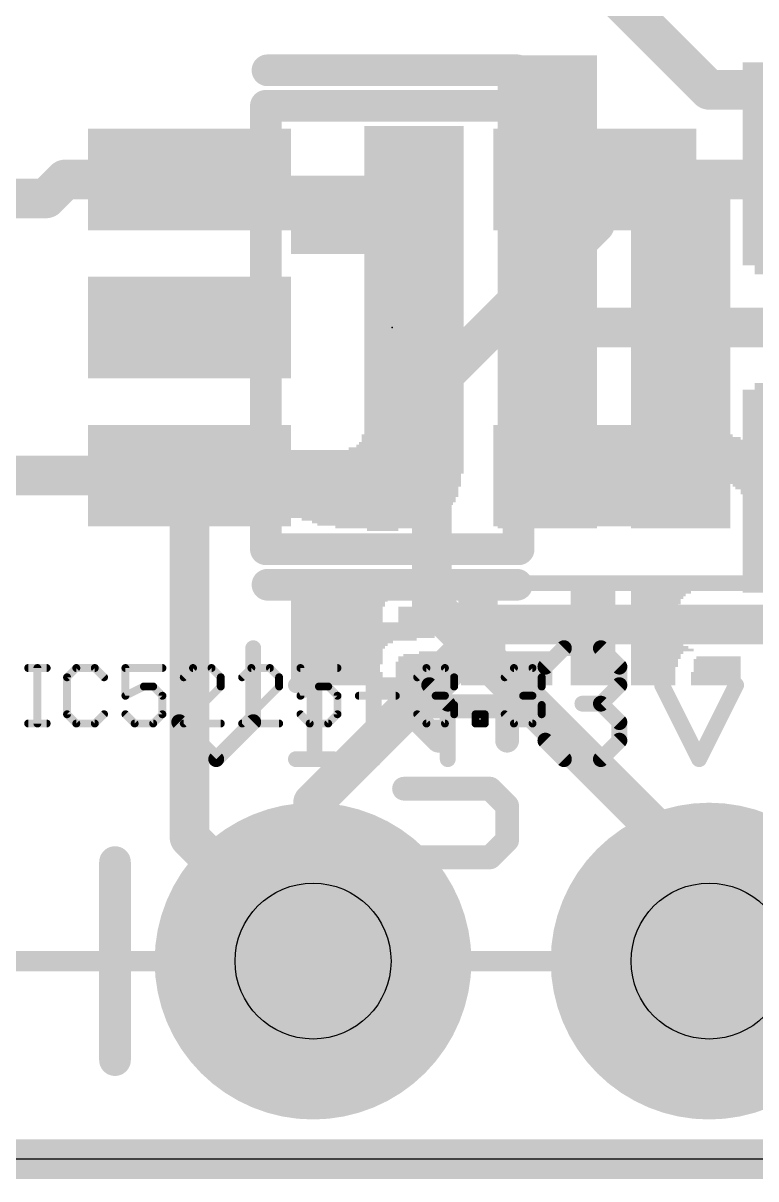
# Model space of a CAD drawing. Extents: x -13.3 to 27, y -0.1 to 27.4.
# Drawn here: x 5.13 to 9.82, y -0.13 to 7.29 of the extents above; entities that cross this region are included whole.
import ezdxf

# ---------------------------------------------------------------- set-up
doc = ezdxf.new("R2010")
doc.units = 0
for name, color, linetype in [('1', 12, 'CONTINUOUS'), ('16', 132, 'CONTINUOUS'), ('17', 110, 'CONTINUOUS'), ('20', 53, 'CONTINUOUS'), ('21', 40, 'CONTINUOUS'), ('22', 6, 'CONTINUOUS'), ('23', 40, 'CONTINUOUS'), ('25', 253, 'CONTINUOUS'), ('27', 253, 'CONTINUOUS'), ('29', 253, 'CONTINUOUS'), ('30', 253, 'CONTINUOUS'), ('31', 253, 'CONTINUOUS'), ('44', 253, 'CONTINUOUS'), ('47', 253, 'CONTINUOUS'), ('51', 253, 'CONTINUOUS')]:
    doc.layers.add(name, color=color, linetype=linetype)

# ---------------------------------------------------------------- blocks, each defined once
blk = doc.blocks.new('RECT')
blk.add_solid([(-0.5, -0.5), (0.5, -0.5), (-0.5, 0.5), (0.5, 0.5)])
blk = doc.blocks.new('ROUNDP')
at = {"const_width": 0.5}
blk.add_lwpolyline([(0, -0.25, 1), (0, 0.25, 1), (0, -0.25)], format="xyb", dxfattribs=at)

msp = doc.modelspace()

# ---------------------------------------------------------------- linework, layer by layer
at = {"layer": '1', "const_width": 0.254}
for points in [[(5.395, 6.284), (5.273, 6.162)], [(6.1929, 6.284), (5.395, 6.284)], [(8.7931, 5.9991), (8.7931, 6.284)], [(8.7931, 6.284), (10.441, 6.284)], [(5.273, 6.162), (4.318, 6.162)], [(8.128, 5.334), (8.7931, 5.9991)], [(7.747, 4.953), (8.128, 5.334)], [(8.128, 5.334), (15.367, 5.334)], [(7.747, 3.556), (7.747, 4.953)], [(6.1929, 4.384), (4.633, 4.384)], [(6.1929, 2.0621), (6.1929, 4.384)], [(9.525, 1.778), (7.747, 3.556)], [(6.985, 1.27), (6.1929, 2.0621)], [(9.525, 1.27), (9.525, 1.778)], [(26.67, 0), (0, 0)]]:
    msp.add_lwpolyline(points, dxfattribs=at)
at = {"layer": '1', "const_width": 0.127}
for points in [[(5.395, 6.3475, 1), (5.395, 6.2205)], [(5.4399, 6.2391, 1), (5.3501, 6.3289)], [(6.1929, 6.2205, 1), (6.1929, 6.3475)], [(8.8566, 6.284, 1), (8.7296, 6.284)], [(8.7931, 6.3475, 1), (8.7931, 6.2205)], [(5.2281, 6.2069, 1), (5.3179, 6.1171)], [(5.273, 6.0985, 1), (5.273, 6.2255)], [(8.838, 5.9542, 1), (8.7482, 6.044)], [(8.7296, 5.9991, 1), (8.8566, 5.9991)], [(8.128, 5.3975, 1), (8.128, 5.2705)], [(8.0831, 5.3789, 1), (8.1729, 5.2891)], [(8.1729, 5.2891, 1), (8.0831, 5.3789)], [(7.8105, 4.953, 1), (7.6835, 4.953)], [(7.7021, 4.9979, 1), (7.7919, 4.9081)], [(6.2564, 4.384, 1), (6.1294, 4.384)], [(6.1929, 4.3205, 1), (6.1929, 4.4475)], [(7.7919, 3.6009, 1), (7.7021, 3.5111)], [(7.6835, 3.556, 1), (7.8105, 3.556)], [(6.2378, 2.107, 1), (6.148, 2.0172)], [(6.1294, 2.0621, 1), (6.2564, 2.0621)], [(9.5885, 1.778, 1), (9.4615, 1.778)], [(9.4801, 1.7331, 1), (9.5699, 1.8229)], [(6.9401, 1.2251, 1), (7.0299, 1.3149)], [(9.4615, 1.27, 1), (9.5885, 1.27)]]:
    msp.add_lwpolyline(points, format="xyb", dxfattribs=at)
at = {"layer": '16', "const_width": 0.254}
for points in [[(7.112, 9.271), (9.525, 6.858)], [(9.525, 6.858), (16.002, 6.858)], [(8.128, 3.429), (6.985, 2.286)], [(13.97, 3.429), (8.128, 3.429)], [(6.985, 2.286), (6.985, 1.27)], [(26.67, 0), (0, 0)]]:
    msp.add_lwpolyline(points, dxfattribs=at)
at = {"layer": '16', "const_width": 0.127}
for points in [[(9.525, 6.9215, 1), (9.525, 6.7945)], [(9.4801, 6.8131, 1), (9.5699, 6.9029)], [(8.128, 3.4925, 1), (8.128, 3.3655)], [(8.1729, 3.3841, 1), (8.0831, 3.4739)], [(7.0485, 2.286, 1), (6.9215, 2.286)], [(6.9401, 2.3309, 1), (7.0299, 2.2411)], [(6.9215, 1.27, 1), (7.0485, 1.27)]]:
    msp.add_lwpolyline(points, format="xyb", dxfattribs=at)
at = {"layer": '20'}
msp.add_line((24.13, 0), (2.54, 0), dxfattribs=at)
at = {"layer": '21'}
for points, const_width in [([(8.293, 6.984), (6.693, 6.984)], 0.2032), ([(8.543, 5.734), (8.543, 4.934)], 0.2032), ([(8.293, 3.684), (6.693, 3.684)], 0.2032), ([(6.994, 3.3958), (6.994, 3.2772)], 0.1016), ([(6.1269, 3.2772), (6.1269, 2.8027)], 0.1016), ([(6.6015, 2.8027), (6.6015, 3.2772)], 0.1016), ([(8.4752, 3.1586), (8.5938, 3.2772)], 0.1016), ([(8.5938, 3.2772), (8.8311, 3.2772)], 0.1016), ([(8.8311, 3.2772), (8.9497, 3.1586)], 0.1016), ([(8.9497, 3.1586), (8.9497, 3.0399)], 0.1016), ([(6.8753, 3.0399), (6.994, 3.0399)], 0.1016), ([(6.994, 3.0399), (6.994, 2.5654)], 0.1016), ([(7.3743, 2.5654), (7.3743, 3.0399)], 0.1016), ([(7.3743, 3.0399), (7.7302, 3.0399)], 0.1016), ([(7.7302, 3.0399), (7.8488, 2.9213)], 0.1016), ([(8.9497, 3.0399), (8.8311, 2.9213)], 0.1016), ([(9.2236, 3.0399), (9.4609, 2.5654)], 0.1016), ([(9.4609, 2.5654), (9.6981, 3.0399)], 0.1016), ([(7.8488, 2.9213), (7.8488, 2.5654)], 0.1016), ([(8.8311, 2.9213), (8.7124, 2.9213)], 0.1016), ([(8.8311, 2.9213), (8.9497, 2.8027)], 0.1016), ([(6.1269, 2.8027), (6.3642, 2.5654)], 0.1016), ([(6.3642, 2.5654), (6.6015, 2.8027)], 0.1016), ([(8.9497, 2.8027), (8.9497, 2.684)], 0.1016), ([(8.5938, 2.5654), (8.4752, 2.684)], 0.1016), ([(8.9497, 2.684), (8.8311, 2.5654)], 0.1016), ([(6.8753, 2.5654), (7.1126, 2.5654)], 0.1016), ([(8.8311, 2.5654), (8.5938, 2.5654)], 0.1016)]:
    msp.add_lwpolyline(points, dxfattribs=dict(at, const_width=const_width))
for points, const_width in [([(6.693, 7.0348, 1), (6.693, 6.9332)], 0.1016), ([(8.293, 6.9332, 1), (8.293, 7.0348)], 0.1016), ([(8.5938, 5.734, 1), (8.4922, 5.734)], 0.1016), ([(8.4922, 4.934, 1), (8.5938, 4.934)], 0.1016), ([(6.693, 3.7348, 1), (6.693, 3.6332)], 0.1016), ([(8.293, 3.6332, 1), (8.293, 3.7348)], 0.1016), ([(7.0194, 3.3958, 1), (6.9686, 3.3958)], 0.0508), ([(6.1523, 3.2772, 1), (6.1015, 3.2772)], 0.0508), ([(6.6269, 3.2772, 1), (6.5761, 3.2772)], 0.0508), ([(6.9686, 3.2772, 1), (7.0194, 3.2772)], 0.0508), ([(8.5938, 3.3026, 1), (8.5938, 3.2518)], 0.0508), ([(8.6118, 3.2592, 1), (8.5759, 3.2952)], 0.0508), ([(8.849, 3.2952, 1), (8.8131, 3.2592)], 0.0508), ([(8.8311, 3.2518, 1), (8.8311, 3.3026)], 0.0508), ([(8.4572, 3.1765, 1), (8.4931, 3.1406)], 0.0508), ([(8.9751, 3.1586, 1), (8.9243, 3.1586)], 0.0508), ([(8.9318, 3.1406, 1), (8.9677, 3.1765)], 0.0508), ([(6.8753, 3.0653, 1), (6.8753, 3.0145)], 0.0508), ([(7.0194, 3.0399, 1), (6.9686, 3.0399)], 0.0508), ([(6.994, 3.0145, 1), (6.994, 3.0653)], 0.0508), ([(7.3997, 3.0399, 1), (7.3489, 3.0399)], 0.0508), ([(7.3743, 3.0653, 1), (7.3743, 3.0145)], 0.0508), ([(7.7481, 3.0579, 1), (7.7122, 3.022)], 0.0508), ([(7.7302, 3.0145, 1), (7.7302, 3.0653)], 0.0508), ([(8.9243, 3.0399, 1), (8.9751, 3.0399)], 0.0508), ([(8.9677, 3.022, 1), (8.9318, 3.0579)], 0.0508), ([(9.2463, 3.0513, 1), (9.2009, 3.0286)], 0.0508), ([(9.7208, 3.0286, 1), (9.6754, 3.0513)], 0.0508), ([(7.8742, 2.9213, 1), (7.8234, 2.9213)], 0.0508), ([(8.7124, 2.9467, 1), (8.7124, 2.8959)], 0.0508), ([(8.849, 2.9393, 1), (8.8131, 2.9033)], 0.0508), ([(8.8311, 2.8959, 1), (8.8311, 2.9467)], 0.0508), ([(7.8308, 2.9033, 1), (7.8668, 2.9393)], 0.0508), ([(8.8131, 2.9393, 1), (8.849, 2.9033)], 0.0508), ([(6.1015, 2.8027, 1), (6.1523, 2.8027)], 0.0508), ([(6.1449, 2.8206, 1), (6.109, 2.7847)], 0.0508), ([(6.5761, 2.8027, 1), (6.6269, 2.8027)], 0.0508), ([(6.6194, 2.7847, 1), (6.5835, 2.8206)], 0.0508), ([(8.9751, 2.8027, 1), (8.9243, 2.8027)], 0.0508), ([(8.9318, 2.7847, 1), (8.9677, 2.8206)], 0.0508), ([(8.4931, 2.702, 1), (8.4572, 2.6661)], 0.0508), ([(8.9243, 2.684, 1), (8.9751, 2.684)], 0.0508), ([(8.9677, 2.6661, 1), (8.9318, 2.702)], 0.0508), ([(6.3462, 2.5834, 1), (6.3821, 2.5474)], 0.0508), ([(6.3462, 2.5474, 1), (6.3821, 2.5834)], 0.0508), ([(6.8753, 2.5908, 1), (6.8753, 2.54)], 0.0508), ([(7.1126, 2.54, 1), (7.1126, 2.5908)], 0.0508), ([(8.5938, 2.5908, 1), (8.5938, 2.54)], 0.0508), ([(8.5759, 2.5474, 1), (8.6118, 2.5834)], 0.0508), ([(8.8131, 2.5834, 1), (8.849, 2.5474)], 0.0508), ([(8.8311, 2.54, 1), (8.8311, 2.5908)], 0.0508), ([(9.4381, 2.5768, 1), (9.4836, 2.554)], 0.0508), ([(9.4381, 2.554, 1), (9.4836, 2.5768)], 0.0508), ([(6.9686, 2.5654, 1), (7.0194, 2.5654)], 0.0508), ([(7.3489, 2.5654, 1), (7.3997, 2.5654)], 0.0508), ([(7.8234, 2.5654, 1), (7.8742, 2.5654)], 0.0508)]:
    msp.add_lwpolyline(points, format="xyb", dxfattribs=dict(at, const_width=const_width))
at = {"layer": '23'}
msp.add_point((7.493, 5.334), dxfattribs=at)
at = {"layer": '25', "const_width": 0.1524}
for points in [[(8.2296, 2.6838), (8.2296, 3.1244)], [(7.789, 2.6838), (7.5686, 2.9041)], [(7.5686, 2.9041), (8.2296, 2.9041)], [(8.1194, 2.376), (7.5686, 2.376)], [(8.2296, 2.2658), (8.1194, 2.376)], [(8.2296, 2.0455), (8.2296, 2.2658)], [(8.1194, 1.9354), (8.2296, 2.0455)], [(7.5686, 1.9354), (8.1194, 1.9354)]]:
    msp.add_lwpolyline(points, dxfattribs=at)
at = {"layer": '25', "const_width": 0.0762}
for points in [[(8.2677, 3.1244, 1), (8.1915, 3.1244)], [(7.5686, 2.9422, 1), (7.5686, 2.866)], [(7.5956, 2.931, 1), (7.5417, 2.8772)], [(8.2296, 2.866, 1), (8.2296, 2.9422)], [(7.762, 2.6568, 1), (7.8159, 2.7107)], [(8.1915, 2.6838, 1), (8.2677, 2.6838)], [(7.5686, 2.4141, 1), (7.5686, 2.3379)], [(8.1464, 2.403, 1), (8.0925, 2.3491)], [(8.1194, 2.3379, 1), (8.1194, 2.4141)], [(8.2677, 2.2658, 1), (8.1915, 2.2658)], [(8.2027, 2.2389, 1), (8.2565, 2.2928)], [(8.1915, 2.0455, 1), (8.2677, 2.0455)], [(8.2565, 2.0186, 1), (8.2027, 2.0725)], [(7.5686, 1.9735, 1), (7.5686, 1.8973)], [(8.1194, 1.8973, 1), (8.1194, 1.9735)], [(8.0925, 1.9623, 1), (8.1464, 1.9084)]]:
    msp.add_lwpolyline(points, format="xyb", dxfattribs=at)
at = {"layer": '27', "const_width": 0.0508}
for points in [[(5.1582, 3.1499), (5.2768, 3.1499)], [(5.2175, 2.794), (5.2175, 3.1499)], [(5.467, 3.1499), (5.4076, 3.0906)], [(5.4076, 3.0906), (5.4076, 2.8533)], [(5.5856, 3.1499), (5.467, 3.1499)], [(5.6449, 3.0906), (5.5856, 3.1499)], [(6.0191, 3.1499), (5.7818, 3.1499)], [(5.7818, 3.1499), (5.7818, 2.972)], [(6.2154, 3.1499), (6.156, 3.0906)], [(6.334, 3.1499), (6.2154, 3.1499)], [(6.3933, 3.0906), (6.334, 3.1499)], [(6.3933, 3.0313), (6.3933, 3.0906)], [(6.5896, 3.1499), (6.5303, 3.0906)], [(6.7082, 3.1499), (6.5896, 3.1499)], [(6.7675, 3.0906), (6.7082, 3.1499)], [(6.7675, 3.0313), (6.7675, 3.0906)], [(7.1417, 3.1499), (6.9045, 3.1499)], [(6.9045, 3.1499), (6.9045, 2.972)], [(7.6529, 3.0906), (7.7122, 3.1499)], [(7.7122, 3.1499), (7.8308, 3.1499)], [(7.8308, 3.1499), (7.8901, 3.0906)], [(7.8901, 3.0906), (7.8901, 3.0313)], [(8.2142, 3.0906), (8.2735, 3.1499)], [(8.2735, 3.1499), (8.3921, 3.1499)], [(8.3921, 3.1499), (8.4515, 3.0906)], [(8.4515, 3.0906), (8.4515, 3.0313)], [(5.7818, 2.972), (5.9005, 3.0313)], [(5.9005, 3.0313), (5.9598, 3.0313)], [(5.9598, 3.0313), (6.0191, 2.972)], [(6.156, 2.794), (6.3933, 3.0313)], [(6.5303, 2.794), (6.7675, 3.0313)], [(6.9045, 2.972), (7.0231, 3.0313)], [(7.0231, 3.0313), (7.0824, 3.0313)], [(7.0824, 3.0313), (7.1417, 2.972)], [(7.8901, 3.0313), (7.8308, 2.972)], [(8.4515, 3.0313), (8.3921, 2.972)], [(6.0191, 2.972), (6.0191, 2.8533)], [(7.1417, 2.972), (7.1417, 2.8533)], [(7.2787, 2.972), (7.5159, 2.972)], [(7.8308, 2.972), (7.7715, 2.972)], [(7.8308, 2.972), (7.8901, 2.9126)], [(8.3921, 2.972), (8.3328, 2.972)], [(8.3921, 2.972), (8.4515, 2.9126)], [(7.8901, 2.9126), (7.8901, 2.8533)], [(8.4515, 2.9126), (8.4515, 2.8533)], [(5.1582, 2.794), (5.2768, 2.794)], [(5.4076, 2.8533), (5.467, 2.794)], [(5.467, 2.794), (5.5856, 2.794)], [(5.5856, 2.794), (5.6449, 2.8533)], [(5.8412, 2.794), (5.7818, 2.8533)], [(5.9598, 2.794), (5.8412, 2.794)], [(6.0191, 2.8533), (5.9598, 2.794)], [(6.3933, 2.794), (6.156, 2.794)], [(6.7675, 2.794), (6.5303, 2.794)], [(6.9638, 2.794), (6.9045, 2.8533)], [(7.0824, 2.794), (6.9638, 2.794)], [(7.1417, 2.8533), (7.0824, 2.794)], [(7.7122, 2.794), (7.6529, 2.8533)], [(7.8308, 2.794), (7.7122, 2.794)], [(7.8901, 2.8533), (7.8308, 2.794)], [(8.0271, 2.794), (8.0271, 2.8533)], [(8.0271, 2.8533), (8.0864, 2.8533)], [(8.0864, 2.794), (8.0271, 2.794)], [(8.0864, 2.8533), (8.0864, 2.794)], [(8.2735, 2.794), (8.2142, 2.8533)], [(8.3921, 2.794), (8.2735, 2.794)], [(8.4515, 2.8533), (8.3921, 2.794)]]:
    msp.add_lwpolyline(points, dxfattribs=at)
at = {"layer": '27', "const_width": 0.0254}
for points in [[(5.1582, 3.1626, 1), (5.1582, 3.1372)], [(5.2302, 3.1499, 1), (5.2048, 3.1499)], [(5.2768, 3.1372, 1), (5.2768, 3.1626)], [(5.4203, 3.0906, 1), (5.3949, 3.0906)], [(5.467, 3.1626, 1), (5.467, 3.1372)], [(5.4759, 3.1409, 1), (5.458, 3.1589)], [(5.5946, 3.1589, 1), (5.5766, 3.1409)], [(5.5856, 3.1372, 1), (5.5856, 3.1626)], [(5.7818, 3.1626, 1), (5.7818, 3.1372)], [(5.7945, 3.1499, 1), (5.7691, 3.1499)], [(6.0191, 3.1372, 1), (6.0191, 3.1626)], [(6.2154, 3.1626, 1), (6.2154, 3.1372)], [(6.2243, 3.1409, 1), (6.2064, 3.1589)], [(6.343, 3.1589, 1), (6.325, 3.1409)], [(6.334, 3.1372, 1), (6.334, 3.1626)], [(6.406, 3.0906, 1), (6.3806, 3.0906)], [(6.5896, 3.1626, 1), (6.5896, 3.1372)], [(6.5985, 3.1409, 1), (6.5806, 3.1589)], [(6.7172, 3.1589, 1), (6.6992, 3.1409)], [(6.7082, 3.1372, 1), (6.7082, 3.1626)], [(6.7802, 3.0906, 1), (6.7548, 3.0906)], [(6.9045, 3.1626, 1), (6.9045, 3.1372)], [(6.9172, 3.1499, 1), (6.8918, 3.1499)], [(7.1417, 3.1372, 1), (7.1417, 3.1626)], [(7.7122, 3.1626, 1), (7.7122, 3.1372)], [(7.7212, 3.1409, 1), (7.7032, 3.1589)], [(7.8398, 3.1589, 1), (7.8218, 3.1409)], [(7.8308, 3.1372, 1), (7.8308, 3.1626)], [(7.9028, 3.0906, 1), (7.8774, 3.0906)], [(8.2735, 3.1626, 1), (8.2735, 3.1372)], [(8.2825, 3.1409, 1), (8.2645, 3.1589)], [(8.4011, 3.1589, 1), (8.3832, 3.1409)], [(8.3921, 3.1372, 1), (8.3921, 3.1626)], [(8.4642, 3.0906, 1), (8.4388, 3.0906)], [(5.3987, 3.0996, 1), (5.4166, 3.0816)], [(5.6359, 3.0816, 1), (5.6539, 3.0996)], [(5.9005, 3.044, 1), (5.9005, 3.0186)], [(5.9062, 3.0199, 1), (5.8948, 3.0426)], [(5.9688, 3.0402, 1), (5.9508, 3.0223)], [(5.9598, 3.0186, 1), (5.9598, 3.044)], [(6.1471, 3.0996, 1), (6.165, 3.0816)], [(6.3806, 3.0313, 1), (6.406, 3.0313)], [(6.3843, 3.0816, 1), (6.4023, 3.0996)], [(6.4023, 3.0223, 1), (6.3843, 3.0402)], [(6.5213, 3.0996, 1), (6.5392, 3.0816)], [(6.7548, 3.0313, 1), (6.7802, 3.0313)], [(6.7585, 3.0816, 1), (6.7765, 3.0996)], [(6.7765, 3.0223, 1), (6.7585, 3.0402)], [(7.0231, 3.044, 1), (7.0231, 3.0186)], [(7.0288, 3.0199, 1), (7.0174, 3.0426)], [(7.0914, 3.0402, 1), (7.0734, 3.0223)], [(7.0824, 3.0186, 1), (7.0824, 3.044)], [(7.6439, 3.0996, 1), (7.6619, 3.0816)], [(7.8774, 3.0313, 1), (7.9028, 3.0313)], [(7.8812, 3.0816, 1), (7.8991, 3.0996)], [(7.8991, 3.0223, 1), (7.8812, 3.0402)], [(8.2052, 3.0996, 1), (8.2232, 3.0816)], [(8.4388, 3.0313, 1), (8.4642, 3.0313)], [(8.4425, 3.0816, 1), (8.4604, 3.0996)], [(8.4604, 3.0223, 1), (8.4425, 3.0402)], [(5.7691, 2.972, 1), (5.7945, 2.972)], [(5.7762, 2.9833, 1), (5.7875, 2.9606)], [(6.0318, 2.972, 1), (6.0064, 2.972)], [(6.0101, 2.963, 1), (6.0281, 2.9809)], [(6.8988, 2.9833, 1), (6.9101, 2.9606)], [(6.8918, 2.972, 1), (6.9172, 2.972)], [(7.1544, 2.972, 1), (7.129, 2.972)], [(7.1327, 2.963, 1), (7.1507, 2.9809)], [(7.2787, 2.9847, 1), (7.2787, 2.9592)], [(7.5159, 2.9592, 1), (7.5159, 2.9847)], [(7.7715, 2.9847, 1), (7.7715, 2.9592)], [(7.8398, 2.9809, 1), (7.8218, 2.963)], [(7.8218, 2.9809, 1), (7.8398, 2.963)], [(7.8308, 2.9592, 1), (7.8308, 2.9847)], [(8.3328, 2.9847, 1), (8.3328, 2.9592)], [(8.4011, 2.9809, 1), (8.3832, 2.963)], [(8.3832, 2.9809, 1), (8.4011, 2.963)], [(8.3921, 2.9592, 1), (8.3921, 2.9847)], [(7.9028, 2.9126, 1), (7.8774, 2.9126)], [(7.8812, 2.9037, 1), (7.8991, 2.9216)], [(8.4642, 2.9126, 1), (8.4388, 2.9126)], [(8.4425, 2.9037, 1), (8.4604, 2.9216)], [(5.1582, 2.8067, 1), (5.1582, 2.7813)], [(5.2768, 2.7813, 1), (5.2768, 2.8067)], [(5.3949, 2.8533, 1), (5.4203, 2.8533)], [(5.4166, 2.8623, 1), (5.3987, 2.8443)], [(5.467, 2.8067, 1), (5.467, 2.7813)], [(5.5856, 2.7813, 1), (5.5856, 2.8067)], [(5.6539, 2.8443, 1), (5.6359, 2.8623)], [(5.7908, 2.8623, 1), (5.7729, 2.8443)], [(5.8412, 2.8067, 1), (5.8412, 2.7813)], [(5.9598, 2.7813, 1), (5.9598, 2.8067)], [(6.0064, 2.8533, 1), (6.0318, 2.8533)], [(6.0281, 2.8443, 1), (6.0101, 2.8623)], [(6.156, 2.8067, 1), (6.156, 2.7813)], [(6.3933, 2.7813, 1), (6.3933, 2.8067)], [(6.5303, 2.8067, 1), (6.5303, 2.7813)], [(6.7675, 2.7813, 1), (6.7675, 2.8067)], [(6.9134, 2.8623, 1), (6.8955, 2.8443)], [(6.9638, 2.8067, 1), (6.9638, 2.7813)], [(7.0824, 2.7813, 1), (7.0824, 2.8067)], [(7.129, 2.8533, 1), (7.1544, 2.8533)], [(7.1507, 2.8443, 1), (7.1327, 2.8623)], [(7.6619, 2.8623, 1), (7.6439, 2.8443)], [(7.7122, 2.8067, 1), (7.7122, 2.7813)], [(7.8308, 2.7813, 1), (7.8308, 2.8067)], [(7.8774, 2.8533, 1), (7.9028, 2.8533)], [(7.8991, 2.8443, 1), (7.8812, 2.8623)], [(8.0398, 2.8533, 1), (8.0144, 2.8533)], [(8.0271, 2.866, 1), (8.0271, 2.8406)], [(8.0271, 2.8067, 1), (8.0271, 2.7813)], [(8.0991, 2.8533, 1), (8.0737, 2.8533)], [(8.0864, 2.8406, 1), (8.0864, 2.866)], [(8.0864, 2.7813, 1), (8.0864, 2.8067)], [(8.2232, 2.8623, 1), (8.2052, 2.8443)], [(8.2735, 2.8067, 1), (8.2735, 2.7813)], [(8.3921, 2.7813, 1), (8.3921, 2.8067)], [(8.4388, 2.8533, 1), (8.4642, 2.8533)], [(8.4604, 2.8443, 1), (8.4425, 2.8623)], [(5.2048, 2.794, 1), (5.2302, 2.794)], [(5.458, 2.785, 1), (5.4759, 2.803)], [(5.5766, 2.803, 1), (5.5946, 2.785)], [(5.8322, 2.785, 1), (5.8501, 2.803)], [(5.9508, 2.803, 1), (5.9688, 2.785)], [(6.1471, 2.803, 1), (6.165, 2.785)], [(6.5213, 2.803, 1), (6.5392, 2.785)], [(6.9548, 2.785, 1), (6.9728, 2.803)], [(7.0734, 2.803, 1), (7.0914, 2.785)], [(7.7032, 2.785, 1), (7.7212, 2.803)], [(7.8218, 2.803, 1), (7.8398, 2.785)], [(8.0144, 2.794, 1), (8.0398, 2.794)], [(8.0737, 2.794, 1), (8.0991, 2.794)], [(8.2645, 2.785, 1), (8.2825, 2.803)], [(8.3832, 2.803, 1), (8.4011, 2.785)]]:
    msp.add_lwpolyline(points, format="xyb", dxfattribs=at)
at = {"layer": '44'}
for centre in [(6.985, 1.27), (9.525, 1.27)]:
    msp.add_circle(centre, 0.5, dxfattribs=at)
at = {"layer": '47', "const_width": 0.13}
for points in [[(13.335, 1.27), (-8.3, 1.27)], [(5.461, 0), (-12.872, 0)]]:
    msp.add_lwpolyline(points, dxfattribs=at)
at = {"layer": '47', "const_width": 0.065}
msp.add_lwpolyline([(5.461, -0.0325, 1), (5.461, 0.0325)], format="xyb", dxfattribs=at)
at = {"layer": '51', "const_width": 0.2032}
for points in [[(6.6826, 3.9116), (6.6826, 6.7564)], [(6.6826, 6.7564), (8.3034, 6.7564)], [(8.3034, 6.7564), (8.3034, 3.9116)], [(8.3034, 3.9116), (6.6826, 3.9116)], [(5.715, 1.905), (5.715, 0.635)]]:
    msp.add_lwpolyline(points, dxfattribs=at)
at = {"layer": '51', "const_width": 0.1016}
for points in [[(6.7334, 6.7564, 1), (6.6318, 6.7564)], [(6.6826, 6.8072, 1), (6.6826, 6.7056)], [(8.3542, 6.7564, 1), (8.2526, 6.7564)], [(8.3034, 6.7056, 1), (8.3034, 6.8072)], [(6.6826, 3.9624, 1), (6.6826, 3.8608)], [(8.3034, 3.8608, 1), (8.3034, 3.9624)], [(6.6318, 3.9116, 1), (6.7334, 3.9116)], [(8.2526, 3.9116, 1), (8.3542, 3.9116)], [(5.7658, 1.905, 1), (5.6642, 1.905)], [(5.6642, 0.635, 1), (5.7658, 0.635)]]:
    msp.add_lwpolyline(points, format="xyb", dxfattribs=at)

# ---------------------------------------------------------------- block references
at = {"layer": '1', "rotation": 270}
for p, xscale, yscale in [((10.541, 6.384), 1.2, 1.5), ((6.1929, 6.284), 0.55, 1.2), ((8.7931, 6.284), 0.55, 1.2), ((6.1929, 5.334), 0.55, 1.2), ((10.541, 4.284), 1.2, 1.5), ((6.1929, 4.384), 0.55, 1.2), ((8.7931, 4.384), 0.55, 1.2)]:
    msp.add_blockref('RECT', p, dxfattribs=dict(at, xscale=xscale, yscale=yscale))
at = {"layer": '17', "xscale": 1.9304, "yscale": 1.9304, "rotation": 90}
for p in [(6.985, 1.27), (6.985, 1.27), (9.525, 1.27), (9.525, 1.27)]:
    msp.add_blockref('ROUNDP', p, dxfattribs=at)
at = {"layer": '22', "rotation": 180}
for p, xscale, yscale in [((8.4869, 7.0714), 0.637, 0.0167), ((8.4869, 7.0546), 0.637, 0.0168), ((8.4869, 7.0379), 0.637, 0.0167), ((8.4869, 7.0211), 0.637, 0.0168), ((8.4869, 7.0043), 0.637, 0.0168), ((8.4869, 6.9876), 0.637, 0.0167), ((8.4869, 6.9708), 0.637, 0.0168), ((8.4869, 6.954), 0.637, 0.0168), ((8.4869, 6.9373), 0.637, 0.0167), ((8.4869, 6.9205), 0.637, 0.0168), ((8.4869, 6.9037), 0.637, 0.0168), ((8.4869, 6.887), 0.637, 0.0167), ((8.4869, 6.8702), 0.637, 0.0168), ((8.4869, 6.8534), 0.637, 0.0168), ((8.4869, 6.8367), 0.637, 0.0167), ((8.4869, 6.8199), 0.637, 0.0168), ((8.4869, 6.8032), 0.637, 0.0167), ((8.4869, 6.7864), 0.637, 0.0168), ((8.4869, 6.7696), 0.637, 0.0168), ((8.4869, 6.7529), 0.637, 0.0167), ((8.4869, 6.7361), 0.637, 0.0168), ((8.4869, 6.7193), 0.637, 0.0168), ((8.4869, 6.7026), 0.637, 0.0167), ((8.4869, 6.6858), 0.637, 0.0168), ((8.4869, 6.669), 0.637, 0.0168), ((7.632, 6.6188), 0.6371, 0.0167), ((7.632, 6.602), 0.6371, 0.0168), ((8.4869, 6.6523), 0.637, 0.0167), ((8.4869, 6.6355), 0.637, 0.0168), ((8.4869, 6.6188), 0.637, 0.0167), ((7.632, 6.5852), 0.6371, 0.0168), ((7.632, 6.5685), 0.6371, 0.0167), ((7.632, 6.5517), 0.6371, 0.0168), ((7.632, 6.5349), 0.6371, 0.0168), ((7.632, 6.5182), 0.6371, 0.0167), ((7.632, 6.5014), 0.6371, 0.0168), ((7.632, 6.4846), 0.6371, 0.0168), ((7.632, 6.4679), 0.6371, 0.0167), ((7.632, 6.4511), 0.6371, 0.0168), ((7.632, 6.4343), 0.6371, 0.0168), ((7.632, 6.4176), 0.6371, 0.0167), ((7.632, 6.4008), 0.6371, 0.0168), ((7.632, 6.3841), 0.6371, 0.0167), ((7.632, 6.3673), 0.6371, 0.0168), ((7.3973, 6.3002), 1.1065, 0.0168), ((7.632, 6.3505), 0.6371, 0.0168), ((7.632, 6.3338), 0.6371, 0.0167), ((7.632, 6.317), 0.6371, 0.0168), ((8.4869, 6.3002), 0.637, 0.0168), ((9.3419, 6.3002), 0.6371, 0.0168), ((7.3973, 6.2835), 1.1065, 0.0167), ((7.3973, 6.2667), 1.1065, 0.0168), ((7.3973, 6.2499), 1.1065, 0.0168), ((7.3973, 6.2332), 1.1065, 0.0167), ((8.4869, 6.2835), 0.637, 0.0167), ((8.4869, 6.2667), 0.637, 0.0168), ((8.4869, 6.2499), 0.637, 0.0168), ((8.4869, 6.2332), 0.637, 0.0167), ((9.3419, 6.2835), 0.6371, 0.0167), ((9.3419, 6.2667), 0.6371, 0.0168), ((9.3419, 6.2499), 0.6371, 0.0168), ((9.3419, 6.2332), 0.6371, 0.0167), ((7.3973, 6.2164), 1.1065, 0.0168), ((7.3973, 6.1997), 1.1065, 0.0167), ((7.3973, 6.1829), 1.1065, 0.0168), ((7.3973, 6.1661), 1.1065, 0.0168), ((7.3973, 6.1494), 1.1065, 0.0167), ((8.4869, 6.2164), 0.637, 0.0168), ((8.4869, 6.1997), 0.637, 0.0167), ((8.4869, 6.1829), 0.637, 0.0168), ((8.4869, 6.1661), 0.637, 0.0168), ((8.4869, 6.1494), 0.637, 0.0167), ((9.3419, 6.2164), 0.6371, 0.0168), ((9.3419, 6.1997), 0.6371, 0.0167), ((9.3419, 6.1829), 0.6371, 0.0168), ((9.3419, 6.1661), 0.6371, 0.0168), ((9.3419, 6.1494), 0.6371, 0.0167), ((7.3973, 6.1326), 1.1065, 0.0168), ((7.3973, 6.1158), 1.1065, 0.0168), ((7.3973, 6.0991), 1.1065, 0.0167), ((7.3973, 6.0823), 1.1065, 0.0168), ((8.4869, 6.1326), 0.637, 0.0168), ((8.4869, 6.1158), 0.637, 0.0168), ((8.4869, 6.0991), 0.637, 0.0167), ((8.4869, 6.0823), 0.637, 0.0168), ((9.3419, 6.1326), 0.6371, 0.0168), ((9.3419, 6.1158), 0.6371, 0.0168), ((9.3419, 6.0991), 0.6371, 0.0167), ((9.3419, 6.0823), 0.6371, 0.0168), ((7.3973, 6.0655), 1.1065, 0.0168), ((7.3973, 6.0488), 1.1065, 0.0167), ((7.3973, 6.032), 1.1065, 0.0168), ((7.3973, 6.0152), 1.1065, 0.0168), ((7.3973, 5.9985), 1.1065, 0.0167), ((8.4869, 6.0655), 0.637, 0.0168), ((8.4869, 6.0488), 0.637, 0.0167), ((8.4869, 6.032), 0.637, 0.0168), ((8.4869, 6.0152), 0.637, 0.0168), ((8.4869, 5.9985), 0.637, 0.0167), ((9.3419, 6.0655), 0.6371, 0.0168), ((9.3419, 6.0488), 0.6371, 0.0167), ((9.3419, 6.032), 0.6371, 0.0168), ((9.3419, 6.0152), 0.6371, 0.0168), ((9.3419, 5.9985), 0.6371, 0.0167), ((7.3973, 5.9817), 1.1065, 0.0168), ((7.3973, 5.9649), 1.1065, 0.0167), ((7.3973, 5.9482), 1.1065, 0.0168), ((7.3973, 5.9314), 1.1065, 0.0168), ((8.4869, 5.9817), 0.637, 0.0168), ((8.4869, 5.9649), 0.637, 0.0167), ((8.4869, 5.9482), 0.637, 0.0168), ((8.4869, 5.9314), 0.637, 0.0168), ((9.3419, 5.9817), 0.6371, 0.0168), ((9.3419, 5.9649), 0.6371, 0.0167), ((9.3419, 5.9482), 0.6371, 0.0168), ((9.3419, 5.9314), 0.6371, 0.0168), ((7.3973, 5.9146), 1.1065, 0.0167), ((7.3973, 5.8979), 1.1065, 0.0168), ((7.3973, 5.8811), 1.1065, 0.0168), ((7.3973, 5.8643), 1.1065, 0.0167), ((8.4869, 5.9146), 0.637, 0.0167), ((8.4869, 5.8979), 0.637, 0.0168), ((8.4869, 5.8811), 0.637, 0.0168), ((8.4869, 5.8643), 0.637, 0.0167), ((9.3419, 5.9146), 0.6371, 0.0167), ((9.3419, 5.8979), 0.6371, 0.0168), ((9.3419, 5.8811), 0.6371, 0.0168), ((9.3419, 5.8643), 0.6371, 0.0167), ((7.3973, 5.8476), 1.1065, 0.0168), ((7.3973, 5.8308), 1.1065, 0.0168), ((7.3973, 5.814), 1.1065, 0.0167), ((7.632, 5.7973), 0.6371, 0.0168), ((7.632, 5.7805), 0.6371, 0.0167), ((8.4869, 5.8476), 0.637, 0.0168), ((8.4869, 5.8308), 0.637, 0.0168), ((8.4869, 5.814), 0.637, 0.0167), ((8.4869, 5.7973), 0.637, 0.0168), ((8.4869, 5.7805), 0.637, 0.0167), ((9.3419, 5.8476), 0.6371, 0.0168), ((9.3419, 5.8308), 0.6371, 0.0168), ((9.3419, 5.814), 0.6371, 0.0167), ((9.3419, 5.7973), 0.6371, 0.0168), ((9.3419, 5.7805), 0.6371, 0.0167), ((7.632, 5.7638), 0.6371, 0.0168), ((7.632, 5.747), 0.6371, 0.0168), ((7.632, 5.7302), 0.6371, 0.0167), ((7.632, 5.7135), 0.6371, 0.0168), ((8.4869, 5.7638), 0.637, 0.0168), ((8.4869, 5.747), 0.637, 0.0168), ((8.4869, 5.7302), 0.637, 0.0167), ((8.4869, 5.7135), 0.637, 0.0168), ((9.3419, 5.7638), 0.6371, 0.0168), ((9.3419, 5.747), 0.6371, 0.0168), ((9.3419, 5.7302), 0.6371, 0.0167), ((9.3419, 5.7135), 0.6371, 0.0168), ((7.632, 5.6967), 0.6371, 0.0168), ((7.632, 5.6799), 0.6371, 0.0167), ((7.632, 5.6632), 0.6371, 0.0168), ((7.632, 5.6464), 0.6371, 0.0168), ((7.632, 5.6297), 0.6371, 0.0167), ((8.4869, 5.6967), 0.637, 0.0168), ((8.4869, 5.6799), 0.637, 0.0167), ((8.4869, 5.6632), 0.637, 0.0168), ((8.4869, 5.6464), 0.637, 0.0168), ((8.4869, 5.6297), 0.637, 0.0167), ((9.3419, 5.6967), 0.6371, 0.0168), ((9.3419, 5.6799), 0.6371, 0.0167), ((9.3419, 5.6632), 0.6371, 0.0168), ((9.3419, 5.6464), 0.6371, 0.0168), ((9.3419, 5.6297), 0.6371, 0.0167), ((7.632, 5.6129), 0.6371, 0.0168), ((7.632, 5.5961), 0.6371, 0.0168), ((7.632, 5.5794), 0.6371, 0.0167), ((7.632, 5.5626), 0.6371, 0.0168), ((8.4869, 5.6129), 0.637, 0.0168), ((8.4869, 5.5961), 0.637, 0.0168), ((8.4869, 5.5794), 0.637, 0.0167), ((8.4869, 5.5626), 0.637, 0.0168), ((9.3419, 5.6129), 0.6371, 0.0168), ((9.3419, 5.5961), 0.6371, 0.0168), ((9.3419, 5.5794), 0.6371, 0.0167), ((9.3419, 5.5626), 0.6371, 0.0168), ((7.632, 5.5459), 0.6371, 0.0167), ((7.632, 5.5291), 0.6371, 0.0168), ((7.632, 5.5123), 0.6371, 0.0168), ((7.632, 5.4956), 0.6371, 0.0167), ((7.632, 5.4788), 0.6371, 0.0168), ((8.4869, 5.5459), 0.637, 0.0167), ((8.4869, 5.5291), 0.637, 0.0168), ((8.4869, 5.5123), 0.637, 0.0168), ((8.4869, 5.4956), 0.637, 0.0167), ((8.4869, 5.4788), 0.637, 0.0168), ((9.3419, 5.5459), 0.6371, 0.0167), ((9.3419, 5.5291), 0.6371, 0.0168), ((9.3419, 5.5123), 0.6371, 0.0168), ((9.3419, 5.4956), 0.6371, 0.0167), ((9.3419, 5.4788), 0.6371, 0.0168), ((7.632, 5.462), 0.6371, 0.0168), ((7.632, 5.4453), 0.6371, 0.0167), ((7.632, 5.4285), 0.6371, 0.0168), ((7.632, 5.4117), 0.6371, 0.0168), ((8.4869, 5.462), 0.637, 0.0168), ((8.4869, 5.4453), 0.637, 0.0167), ((8.4869, 5.4285), 0.637, 0.0168), ((8.4869, 5.4117), 0.637, 0.0168), ((9.3419, 5.462), 0.6371, 0.0168), ((9.3419, 5.4453), 0.6371, 0.0167), ((9.3419, 5.4285), 0.6371, 0.0168), ((9.3419, 5.4117), 0.6371, 0.0168), ((7.632, 5.395), 0.6371, 0.0167), ((7.632, 5.3782), 0.6371, 0.0168), ((7.632, 5.3615), 0.6371, 0.0167), ((7.632, 5.3447), 0.6371, 0.0168), ((8.4869, 5.395), 0.637, 0.0167), ((8.4869, 5.3782), 0.637, 0.0168), ((8.4869, 5.3615), 0.637, 0.0167), ((8.4869, 5.3447), 0.637, 0.0168), ((9.3419, 5.395), 0.6371, 0.0167), ((9.3419, 5.3782), 0.6371, 0.0168), ((9.3419, 5.3615), 0.6371, 0.0167), ((9.3419, 5.3447), 0.6371, 0.0168), ((7.632, 5.3279), 0.6371, 0.0168), ((7.632, 5.3112), 0.6371, 0.0167), ((7.632, 5.2944), 0.6371, 0.0168), ((7.632, 5.2776), 0.6371, 0.0168), ((7.632, 5.2609), 0.6371, 0.0167), ((8.4869, 5.3279), 0.637, 0.0168), ((8.4869, 5.3112), 0.637, 0.0167), ((8.4869, 5.2944), 0.637, 0.0168), ((8.4869, 5.2776), 0.637, 0.0168), ((8.4869, 5.2609), 0.637, 0.0167), ((9.3419, 5.3279), 0.6371, 0.0168), ((9.3419, 5.3112), 0.6371, 0.0167), ((9.3419, 5.2944), 0.6371, 0.0168), ((9.3419, 5.2776), 0.6371, 0.0168), ((9.3419, 5.2609), 0.6371, 0.0167), ((7.632, 5.2441), 0.6371, 0.0168), ((7.632, 5.2273), 0.6371, 0.0168), ((7.632, 5.2106), 0.6371, 0.0167), ((7.632, 5.1938), 0.6371, 0.0168), ((8.4869, 5.2441), 0.637, 0.0168), ((8.4869, 5.2273), 0.637, 0.0168), ((8.4869, 5.2106), 0.637, 0.0167), ((8.4869, 5.1938), 0.637, 0.0168), ((9.3419, 5.2441), 0.6371, 0.0168), ((9.3419, 5.2273), 0.6371, 0.0168), ((9.3419, 5.2106), 0.6371, 0.0167), ((9.3419, 5.1938), 0.6371, 0.0168), ((7.632, 5.177), 0.6371, 0.0168), ((7.632, 5.1603), 0.6371, 0.0167), ((7.632, 5.1435), 0.6371, 0.0168), ((7.632, 5.1268), 0.6371, 0.0167), ((7.632, 5.11), 0.6371, 0.0168), ((8.4869, 5.177), 0.637, 0.0168), ((8.4869, 5.1603), 0.637, 0.0167), ((8.4869, 5.1435), 0.637, 0.0168), ((8.4869, 5.1268), 0.637, 0.0167), ((8.4869, 5.11), 0.637, 0.0168), ((9.3419, 5.177), 0.6371, 0.0168), ((9.3419, 5.1603), 0.6371, 0.0167), ((9.3419, 5.1435), 0.6371, 0.0168), ((9.3419, 5.1268), 0.6371, 0.0167), ((9.3419, 5.11), 0.6371, 0.0168), ((7.632, 5.0932), 0.6371, 0.0168), ((7.632, 5.0765), 0.6371, 0.0167), ((7.632, 5.0597), 0.6371, 0.0168), ((7.632, 5.0429), 0.6371, 0.0168), ((8.4869, 5.0932), 0.637, 0.0168), ((8.4869, 5.0765), 0.637, 0.0167), ((8.4869, 5.0597), 0.637, 0.0168), ((8.4869, 5.0429), 0.637, 0.0168), ((9.3419, 5.0932), 0.6371, 0.0168), ((9.3419, 5.0765), 0.6371, 0.0167), ((9.3419, 5.0597), 0.6371, 0.0168), ((9.3419, 5.0429), 0.6371, 0.0168), ((7.632, 5.0262), 0.6371, 0.0167), ((7.632, 5.0094), 0.6371, 0.0168), ((7.632, 4.9926), 0.6371, 0.0168), ((7.632, 4.9759), 0.6371, 0.0167), ((7.632, 4.9591), 0.6371, 0.0168), ((8.4869, 5.0262), 0.637, 0.0167), ((8.4869, 5.0094), 0.637, 0.0168), ((8.4869, 4.9926), 0.637, 0.0168), ((8.4869, 4.9759), 0.637, 0.0167), ((8.4869, 4.9591), 0.637, 0.0168), ((9.3419, 5.0262), 0.6371, 0.0167), ((9.3419, 5.0094), 0.6371, 0.0168), ((9.3419, 4.9926), 0.6371, 0.0168), ((9.3419, 4.9759), 0.6371, 0.0167), ((9.3419, 4.9591), 0.6371, 0.0168), ((7.632, 4.9424), 0.6371, 0.0167), ((7.632, 4.9256), 0.6371, 0.0168), ((7.632, 4.9088), 0.6371, 0.0168), ((7.632, 4.8921), 0.6371, 0.0167), ((8.4869, 4.9424), 0.637, 0.0167), ((8.4869, 4.9256), 0.637, 0.0168), ((8.4869, 4.9088), 0.637, 0.0168), ((8.4869, 4.8921), 0.637, 0.0167), ((9.3419, 4.9424), 0.6371, 0.0167), ((9.3419, 4.9256), 0.6371, 0.0168), ((9.3419, 4.9088), 0.6371, 0.0168), ((9.3419, 4.8921), 0.6371, 0.0167), ((7.632, 4.8753), 0.6371, 0.0168), ((7.632, 4.8585), 0.6371, 0.0168), ((7.632, 4.8418), 0.6371, 0.0167), ((7.632, 4.825), 0.6371, 0.0168), ((8.4869, 4.8753), 0.637, 0.0168), ((8.4869, 4.8585), 0.637, 0.0168), ((8.4869, 4.8418), 0.637, 0.0167), ((8.4869, 4.825), 0.637, 0.0168), ((9.3419, 4.8753), 0.6371, 0.0168), ((9.3419, 4.8585), 0.6371, 0.0168), ((9.3419, 4.8418), 0.6371, 0.0167), ((9.3419, 4.825), 0.6371, 0.0168), ((7.632, 4.8082), 0.6371, 0.0168), ((7.632, 4.7915), 0.6371, 0.0167), ((7.632, 4.7747), 0.6371, 0.0168), ((7.632, 4.7579), 0.6371, 0.0168), ((7.632, 4.7412), 0.6371, 0.0167), ((8.4869, 4.8082), 0.637, 0.0168), ((8.4869, 4.7915), 0.637, 0.0167), ((8.4869, 4.7747), 0.637, 0.0168), ((8.4869, 4.7579), 0.637, 0.0168), ((8.4869, 4.7412), 0.637, 0.0167), ((9.3419, 4.8082), 0.6371, 0.0168), ((9.3419, 4.7915), 0.6371, 0.0167), ((9.3419, 4.7747), 0.6371, 0.0168), ((9.3419, 4.7579), 0.6371, 0.0168), ((9.3419, 4.7412), 0.6371, 0.0167), ((7.632, 4.7244), 0.6371, 0.0168), ((7.632, 4.7077), 0.6371, 0.0167), ((7.632, 4.6909), 0.6371, 0.0168), ((7.632, 4.6741), 0.6371, 0.0168), ((8.4869, 4.7244), 0.637, 0.0168), ((8.4869, 4.7077), 0.637, 0.0167), ((8.4869, 4.6909), 0.637, 0.0168), ((8.4869, 4.6741), 0.637, 0.0168), ((9.3419, 4.7244), 0.6371, 0.0168), ((9.3419, 4.7077), 0.6371, 0.0167), ((9.3419, 4.6909), 0.6371, 0.0168), ((9.3419, 4.6741), 0.6371, 0.0168), ((7.6152, 4.5903), 0.6706, 0.0168), ((7.6236, 4.6406), 0.6538, 0.0168), ((7.6236, 4.6238), 0.6538, 0.0168), ((7.6236, 4.6071), 0.6538, 0.0167), ((7.632, 4.6574), 0.6371, 0.0167), ((8.4869, 4.6574), 0.637, 0.0167), ((8.4869, 4.6406), 0.637, 0.0168), ((8.4869, 4.6238), 0.637, 0.0168), ((8.4869, 4.6071), 0.637, 0.0167), ((8.4869, 4.5903), 0.637, 0.0168), ((9.3502, 4.6406), 0.6538, 0.0168), ((9.3419, 4.6574), 0.6371, 0.0167), ((9.3754, 4.6238), 0.7041, 0.0168), ((9.3922, 4.6071), 0.7377, 0.0167), ((9.4257, 4.5903), 0.8047, 0.0168), ((7.3973, 4.54), 1.1065, 0.0168), ((7.3973, 4.5232), 1.1065, 0.0167), ((7.5817, 4.5568), 0.7377, 0.0167), ((7.6068, 4.5735), 0.6874, 0.0168), ((8.4869, 4.5735), 0.637, 0.0168), ((8.4869, 4.5568), 0.637, 0.0167), ((8.4869, 4.54), 0.637, 0.0168), ((8.4869, 4.5232), 0.637, 0.0167), ((9.4592, 4.5735), 0.8718, 0.0168), ((10.0376, 4.5568), 2.0285, 0.0167), ((10.0376, 4.54), 2.0285, 0.0168), ((10.0292, 4.5232), 2.0117, 0.0167), ((7.3973, 4.5065), 1.1065, 0.0168), ((7.3973, 4.4897), 1.1065, 0.0168), ((7.3973, 4.4729), 1.1065, 0.0167), ((7.3973, 4.4562), 1.1065, 0.0168), ((8.4869, 4.5065), 0.637, 0.0168), ((8.4869, 4.4897), 0.637, 0.0168), ((8.4869, 4.4729), 0.637, 0.0167), ((8.4869, 4.4562), 0.637, 0.0168), ((10.0292, 4.5065), 2.0117, 0.0168), ((10.0292, 4.4897), 2.0117, 0.0168), ((10.0292, 4.4729), 2.0117, 0.0167), ((10.0292, 4.4562), 2.0117, 0.0168), ((7.3889, 4.3891), 1.0897, 0.0168), ((7.3889, 4.3723), 1.0897, 0.0167), ((7.3973, 4.4394), 1.1065, 0.0168), ((7.3973, 4.4226), 1.1065, 0.0167), ((7.3973, 4.4059), 1.1065, 0.0168), ((8.4869, 4.4394), 0.637, 0.0168), ((8.4869, 4.4226), 0.637, 0.0167), ((8.4869, 4.4059), 0.637, 0.0168), ((8.4869, 4.3891), 0.637, 0.0168), ((8.4869, 4.3723), 0.637, 0.0167), ((10.0292, 4.4394), 2.0117, 0.0168), ((10.0292, 4.4226), 2.0117, 0.0167), ((10.0292, 4.4059), 2.0117, 0.0168), ((10.0292, 4.3891), 2.0117, 0.0168), ((10.0208, 4.3723), 1.995, 0.0167), ((7.3889, 4.3556), 1.0897, 0.0168), ((7.3889, 4.3388), 1.0897, 0.0168), ((7.3889, 4.322), 1.0897, 0.0167), ((7.3805, 4.3053), 1.0729, 0.0168), ((8.4869, 4.3556), 0.637, 0.0168), ((8.4869, 4.3388), 0.637, 0.0168), ((8.4869, 4.322), 0.637, 0.0167), ((8.4869, 4.3053), 0.637, 0.0168), ((10.0208, 4.3556), 1.995, 0.0168), ((10.0208, 4.3388), 1.995, 0.0168), ((9.3419, 4.322), 0.6371, 0.0167), ((9.3419, 4.3053), 0.6371, 0.0168), ((10.3477, 4.322), 1.3412, 0.0167), ((10.3477, 4.3053), 1.3076, 0.0168), ((7.3805, 4.2885), 1.0729, 0.0167), ((7.3805, 4.2718), 1.0729, 0.0168), ((7.3805, 4.255), 1.0729, 0.0168), ((7.3721, 4.2382), 1.0562, 0.0167), ((7.3721, 4.2215), 1.0562, 0.0168), ((8.4869, 4.2885), 0.637, 0.0167), ((8.4869, 4.2718), 0.637, 0.0168), ((8.4869, 4.255), 0.637, 0.0168), ((8.4869, 4.2382), 0.637, 0.0167), ((8.4869, 4.2215), 0.637, 0.0168), ((9.3419, 4.2885), 0.6371, 0.0167), ((9.3419, 4.2718), 0.6371, 0.0168), ((9.3419, 4.255), 0.6371, 0.0168), ((9.3419, 4.2382), 0.6371, 0.0167), ((9.3419, 4.2215), 0.6371, 0.0168), ((10.3644, 4.2885), 1.2741, 0.0167), ((10.356, 4.2718), 1.2573, 0.0168), ((10.3728, 4.255), 1.2237, 0.0168), ((10.3728, 4.2382), 1.1903, 0.0167), ((10.3812, 4.2215), 1.1735, 0.0168), ((7.3637, 4.2047), 1.0394, 0.0168), ((7.3553, 4.1879), 1.0226, 0.0167), ((7.3553, 4.1712), 1.0226, 0.0168), ((7.347, 4.1544), 1.0059, 0.0168), ((8.4869, 4.2047), 0.637, 0.0168), ((8.4869, 4.1879), 0.637, 0.0167), ((8.4869, 4.1712), 0.637, 0.0168), ((8.4869, 4.1544), 0.637, 0.0168), ((9.3419, 4.2047), 0.6371, 0.0168), ((9.3419, 4.1879), 0.6371, 0.0167), ((9.3419, 4.1712), 0.6371, 0.0168), ((9.3419, 4.1544), 0.6371, 0.0168), ((7.3302, 4.1376), 0.9723, 0.0167), ((7.3302, 4.1209), 0.9723, 0.0168), ((7.347, 4.1042), 0.8717, 0.0167), ((7.3637, 4.0874), 0.7712, 0.0168), ((7.3638, 4.0706), 0.7041, 0.0168), ((8.4869, 4.1376), 0.637, 0.0167), ((8.4869, 4.1209), 0.637, 0.0168), ((8.4869, 4.1042), 0.637, 0.0167), ((8.4869, 4.0874), 0.637, 0.0168), ((8.4869, 4.0706), 0.637, 0.0168), ((9.3419, 4.1376), 0.6371, 0.0167), ((9.3419, 4.1209), 0.6371, 0.0168), ((9.3419, 4.1042), 0.6371, 0.0167), ((9.3419, 4.0874), 0.6371, 0.0168), ((9.3419, 4.0706), 0.6371, 0.0168), ((7.3973, 4.0539), 0.5365, 0.0167), ((7.4308, 4.0371), 0.2012, 0.0168), ((8.4869, 4.0539), 0.637, 0.0167), ((9.3419, 4.0539), 0.6371, 0.0167), ((13.843, 3.7353), 13.998, 0.0168), ((13.843, 3.7186), 13.998, 0.0167), ((13.843, 3.7018), 13.998, 0.0168), ((13.843, 3.6851), 13.998, 0.0167), ((13.843, 3.6683), 13.998, 0.0168), ((13.843, 3.6515), 13.998, 0.0168), ((7.1877, 3.6348), 0.6874, 0.0167), ((8.0008, 3.6348), 0.3353, 0.0167), ((8.7803, 3.6348), 0.285, 0.0167), ((9.2161, 3.6348), 0.3856, 0.0167), ((7.1709, 3.618), 0.6538, 0.0168), ((7.1542, 3.6012), 0.6203, 0.0168), ((7.1542, 3.5845), 0.6203, 0.0167), ((7.1458, 3.5677), 0.6035, 0.0168), ((7.1458, 3.5509), 0.6035, 0.0168), ((8.0175, 3.618), 0.3018, 0.0168), ((8.0343, 3.6012), 0.2682, 0.0168), ((8.0427, 3.5845), 0.2515, 0.0167), ((8.0427, 3.5677), 0.2515, 0.0168), ((8.0427, 3.5509), 0.2515, 0.0168), ((8.7803, 3.618), 0.285, 0.0168), ((8.7803, 3.6012), 0.285, 0.0168), ((8.7803, 3.5845), 0.285, 0.0167), ((8.7803, 3.5677), 0.285, 0.0168), ((8.7803, 3.5509), 0.285, 0.0168), ((9.1826, 3.5845), 0.3186, 0.0167), ((9.1826, 3.5677), 0.3186, 0.0168), ((9.1742, 3.5509), 0.3018, 0.0168), ((9.1994, 3.618), 0.3521, 0.0168), ((9.191, 3.6012), 0.3353, 0.0168), ((7.1374, 3.5342), 0.5868, 0.0167), ((7.1374, 3.5174), 0.5868, 0.0168), ((7.1374, 3.5006), 0.5868, 0.0168), ((7.1374, 3.4839), 0.5868, 0.0167), ((7.6823, 3.5342), 0.3017, 0.0167), ((7.6823, 3.5174), 0.3017, 0.0168), ((7.6823, 3.5006), 0.3017, 0.0168), ((7.6823, 3.4839), 0.3017, 0.0167), ((8.2187, 3.5342), 0.6035, 0.0167), ((8.2271, 3.5174), 0.5867, 0.0168), ((8.2271, 3.5006), 0.5867, 0.0168), ((8.2271, 3.4839), 0.5867, 0.0167), ((8.7803, 3.5342), 0.285, 0.0167), ((8.7803, 3.5174), 0.285, 0.0168), ((8.7803, 3.5006), 0.285, 0.0168), ((8.7803, 3.4839), 0.285, 0.0167), ((9.1658, 3.5342), 0.285, 0.0167), ((9.1658, 3.5174), 0.285, 0.0168), ((9.1658, 3.5006), 0.285, 0.0168), ((9.1658, 3.4839), 0.285, 0.0167), ((9.5682, 3.5006), 0.3185, 0.0168), ((9.5682, 3.4839), 0.3185, 0.0167), ((9.5766, 3.5342), 0.3017, 0.0167), ((9.5766, 3.5174), 0.3017, 0.0168), ((7.1374, 3.4671), 0.5868, 0.0168), ((7.1374, 3.4504), 0.5868, 0.0167), ((7.3386, 3.4336), 0.9891, 0.0168), ((7.3386, 3.4168), 0.9891, 0.0168), ((7.6823, 3.4671), 0.3017, 0.0168), ((7.6823, 3.4504), 0.3017, 0.0167), ((8.2271, 3.4671), 0.5867, 0.0168), ((8.2271, 3.4504), 0.5867, 0.0167), ((8.2271, 3.4336), 0.5867, 0.0168), ((8.2271, 3.4168), 0.5867, 0.0168), ((8.7803, 3.4671), 0.285, 0.0168), ((8.7803, 3.4504), 0.285, 0.0167), ((8.7803, 3.4336), 0.285, 0.0168), ((8.7803, 3.4168), 0.285, 0.0168), ((9.1658, 3.4671), 0.285, 0.0168), ((9.1658, 3.4504), 0.285, 0.0167), ((9.1658, 3.4336), 0.285, 0.0168), ((9.1658, 3.4168), 0.285, 0.0168), ((9.5682, 3.4671), 0.3185, 0.0168), ((9.5682, 3.4504), 0.3185, 0.0167), ((9.5682, 3.4336), 0.3185, 0.0168), ((9.5682, 3.4168), 0.3185, 0.0168), ((7.3386, 3.4001), 0.9891, 0.0167), ((7.3386, 3.3833), 0.9891, 0.0168), ((7.3302, 3.3665), 0.9723, 0.0168), ((7.305, 3.3498), 0.922, 0.0167), ((7.2464, 3.333), 0.8047, 0.0168), ((8.2187, 3.3498), 0.6035, 0.0167), ((8.0678, 3.333), 0.3018, 0.0168), ((8.2271, 3.4001), 0.5867, 0.0167), ((8.2271, 3.3833), 0.5867, 0.0168), ((8.2271, 3.3665), 0.5867, 0.0168), ((8.7803, 3.4001), 0.285, 0.0167), ((8.7803, 3.3833), 0.285, 0.0168), ((8.7803, 3.3665), 0.285, 0.0168), ((8.7803, 3.3498), 0.285, 0.0167), ((8.7803, 3.333), 0.285, 0.0168), ((9.1658, 3.4001), 0.285, 0.0167), ((9.1658, 3.3833), 0.285, 0.0168), ((9.1658, 3.3665), 0.285, 0.0168), ((9.1742, 3.3498), 0.3018, 0.0167), ((9.1742, 3.333), 0.3018, 0.0168), ((9.5682, 3.4001), 0.3185, 0.0167), ((9.5682, 3.3833), 0.3185, 0.0168), ((9.5682, 3.3665), 0.3185, 0.0168), ((9.5766, 3.3498), 0.3017, 0.0167), ((9.5766, 3.333), 0.3017, 0.0168), ((7.1709, 3.3162), 0.6538, 0.0168), ((7.1374, 3.266), 0.5868, 0.0167), ((7.1542, 3.2995), 0.6203, 0.0167), ((7.1458, 3.2827), 0.6035, 0.0168), ((8.0343, 3.266), 0.3688, 0.0167), ((8.0595, 3.2995), 0.3185, 0.0167), ((8.0595, 3.2827), 0.3185, 0.0168), ((8.0678, 3.3162), 0.3018, 0.0168), ((8.7803, 3.3162), 0.285, 0.0168), ((8.7803, 3.2995), 0.285, 0.0167), ((8.7803, 3.2827), 0.285, 0.0168), ((8.7803, 3.266), 0.285, 0.0167), ((9.1826, 3.3162), 0.3186, 0.0168), ((9.2245, 3.266), 0.4024, 0.0167), ((9.191, 3.2995), 0.3353, 0.0167), ((9.2078, 3.2827), 0.3689, 0.0168), ((9.5933, 3.3162), 0.2682, 0.0168), ((7.1374, 3.2492), 0.5868, 0.0168), ((7.1374, 3.2324), 0.5868, 0.0168), ((7.1374, 3.2157), 0.5868, 0.0167), ((7.1374, 3.1989), 0.5868, 0.0168), ((7.1374, 3.1821), 0.5868, 0.0168), ((8.0175, 3.1821), 1.0058, 0.0168), ((8.0259, 3.2157), 0.989, 0.0167), ((8.0259, 3.1989), 0.989, 0.0168), ((8.0427, 3.2324), 0.9555, 0.0168), ((8.093, 3.2492), 0.8549, 0.0168), ((8.7803, 3.2492), 0.285, 0.0168), ((8.7803, 3.2324), 0.285, 0.0168), ((8.7803, 3.2157), 0.285, 0.0167), ((8.7803, 3.1989), 0.285, 0.0168), ((8.7803, 3.1821), 0.285, 0.0168), ((9.1826, 3.2324), 0.3186, 0.0168), ((9.1826, 3.2157), 0.3186, 0.0167), ((9.1742, 3.1989), 0.3018, 0.0168), ((9.1742, 3.1821), 0.3018, 0.0168), ((9.191, 3.2492), 0.3353, 0.0168), ((9.5766, 3.1989), 0.3017, 0.0168), ((9.5766, 3.1821), 0.3017, 0.0168), ((9.5849, 3.2157), 0.285, 0.0167), ((7.129, 3.1654), 0.57, 0.0167), ((7.129, 3.1486), 0.57, 0.0168), ((7.129, 3.1318), 0.57, 0.0168), ((7.1374, 3.1151), 0.5868, 0.0167), ((8.0175, 3.1654), 1.0058, 0.0167), ((7.6823, 3.1486), 0.3353, 0.0168), ((7.6823, 3.1318), 0.3353, 0.0168), ((7.6823, 3.1151), 0.3353, 0.0167), ((8.2355, 3.1486), 0.5699, 0.0168), ((8.2355, 3.1318), 0.5699, 0.0168), ((8.2355, 3.1151), 0.5699, 0.0167), ((8.7803, 3.1654), 0.285, 0.0167), ((8.7803, 3.1486), 0.285, 0.0168), ((8.7803, 3.1318), 0.285, 0.0168), ((8.7803, 3.1151), 0.285, 0.0167), ((9.1742, 3.1654), 0.3018, 0.0167), ((9.1658, 3.1486), 0.285, 0.0168), ((9.1658, 3.1318), 0.285, 0.0168), ((9.1658, 3.1151), 0.285, 0.0167), ((9.5682, 3.1151), 0.3185, 0.0167), ((9.5766, 3.1654), 0.3017, 0.0167), ((9.5766, 3.1486), 0.3017, 0.0168), ((9.5766, 3.1318), 0.3017, 0.0168), ((7.1374, 3.0983), 0.5868, 0.0168), ((7.1374, 3.0815), 0.5868, 0.0168), ((7.1374, 3.0648), 0.5868, 0.0167), ((7.1374, 3.048), 0.5868, 0.0168), ((7.6823, 3.0983), 0.3353, 0.0168), ((7.6823, 3.0815), 0.3353, 0.0168), ((7.6907, 3.0648), 0.3185, 0.0167), ((7.6823, 3.048), 0.3017, 0.0168), ((8.2271, 3.0648), 0.5867, 0.0167), ((8.2271, 3.048), 0.5867, 0.0168), ((8.2355, 3.0983), 0.5699, 0.0168), ((8.2355, 3.0815), 0.5699, 0.0168), ((8.7803, 3.0983), 0.285, 0.0168), ((8.7803, 3.0815), 0.285, 0.0168), ((8.7803, 3.0648), 0.285, 0.0167), ((8.7803, 3.048), 0.285, 0.0168), ((9.1658, 3.0983), 0.285, 0.0168), ((9.1658, 3.0815), 0.285, 0.0168), ((9.1658, 3.0648), 0.285, 0.0167), ((9.1658, 3.048), 0.285, 0.0168), ((9.5682, 3.0983), 0.3185, 0.0168), ((9.5682, 3.0815), 0.3185, 0.0168), ((9.5682, 3.0648), 0.3185, 0.0167), ((9.5682, 3.048), 0.3185, 0.0168)]:
    msp.add_blockref('RECT', p, dxfattribs=dict(at, xscale=xscale, yscale=yscale))
at = {"layer": '29'}
for name, p, xscale, yscale, rotation in [('RECT', (10.541, 6.384), 1.3016, 1.6016, 270), ('RECT', (6.1929, 6.284), 0.6516, 1.3016, 270), ('RECT', (8.7931, 6.284), 0.6516, 1.3016, 270), ('RECT', (6.1929, 5.334), 0.6516, 1.3016, 270), ('RECT', (10.541, 4.284), 1.3016, 1.6016, 270), ('RECT', (6.1929, 4.384), 0.6516, 1.3016, 270), ('RECT', (8.7931, 4.384), 0.6516, 1.3016, 270), ('ROUNDP', (6.985, 1.27), 2.032, 2.032, 90), ('ROUNDP', (9.525, 1.27), 2.032, 2.032, 90)]:
    msp.add_blockref(name, p, dxfattribs=dict(at, xscale=xscale, yscale=yscale, rotation=rotation))
at = {"layer": '30', "xscale": 2.032, "yscale": 2.032, "rotation": 90}
for p in [(6.985, 1.27), (9.525, 1.27)]:
    msp.add_blockref('ROUNDP', p, dxfattribs=at)
at = {"layer": '31', "rotation": 270}
for p, xscale, yscale in [((10.541, 6.384), 1.2, 1.5), ((6.1929, 6.284), 0.55, 1.2), ((8.7931, 6.284), 0.55, 1.2), ((6.1929, 5.334), 0.55, 1.2), ((10.541, 4.284), 1.2, 1.5), ((6.1929, 4.384), 0.55, 1.2), ((8.7931, 4.384), 0.55, 1.2)]:
    msp.add_blockref('RECT', p, dxfattribs=dict(at, xscale=xscale, yscale=yscale))
at = {"layer": '51', "rotation": 270}
for p, xscale, yscale in [((6.318, 6.284), 0.5, 0.65), ((8.668, 6.284), 0.5, 0.65), ((10.5422, 6.0512), 0.7501, 1.4501), ((6.318, 5.334), 0.5, 0.65), ((10.5422, 4.6033), 0.7501, 1.4501), ((6.318, 4.384), 0.5, 0.65), ((8.668, 4.384), 0.5, 0.65)]:
    msp.add_blockref('RECT', p, dxfattribs=dict(at, xscale=xscale, yscale=yscale))
at = {"layer": '51', "xscale": 0.508, "yscale": 0.508}
for p in [(6.985, 1.27), (9.525, 1.27)]:
    msp.add_blockref('RECT', p, dxfattribs=at)

doc.saveas('drawing.dxf')
